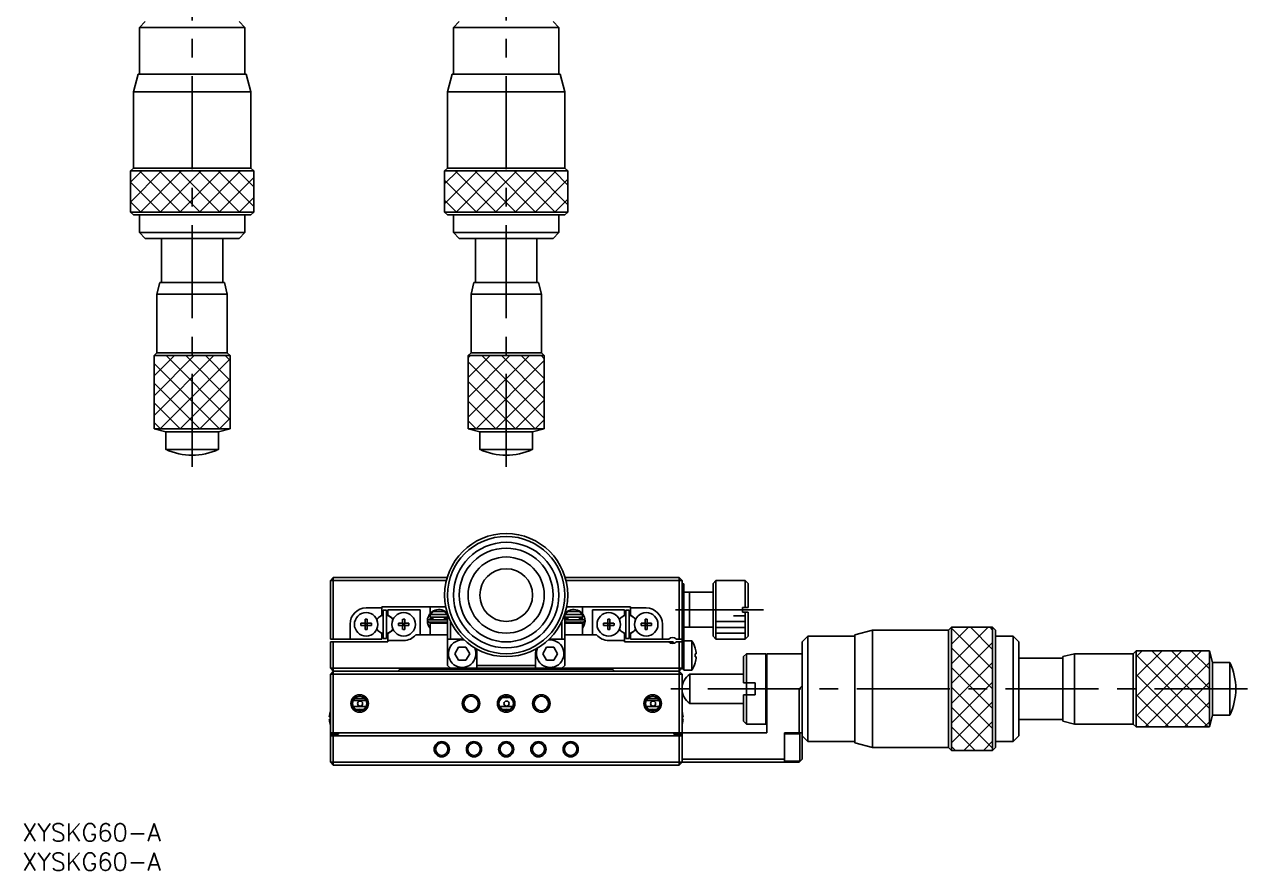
# Model space of a CAD drawing. Extents: x 0 to 431, y -8 to 277.
# Drawn here: x 0.4 to 209.1, y -8 to 136.3 of the extents above; entities that cross this region are included whole.
import ezdxf

# ---------------------------------------------------------------- set-up
doc = ezdxf.new("R2010")
doc.units = 0
doc.header["$LTSCALE"] = 0.5
doc.linetypes.add('CENTER', pattern=[50.8, 31.75, -6.35, 6.35, -6.35])
for name, color, linetype in [('MSM_CENTER', 1, 'CENTER'), ('MSM_CONTINUOUS', 7, 'CONTINUOUS'), ('MSM_NARROW', 5, 'CONTINUOUS'), ('MSM_PART_NUMBER', 7, 'CONTINUOUS')]:
    doc.layers.add(name, color=color, linetype=linetype)
doc.styles.get("Standard").update_dxf_attribs({"font": 'txt.shx', "height": 3, "bigfont": 'bigfont.shx'})

# ---------------------------------------------------------------- blocks, each defined once
blk = doc.blocks.new('*U23')
at = {"layer": 'MSM_PART_NUMBER'}
blk.add_text('XYSKG60-A', height=3, dxfattribs=at).set_placement((0, -3))
blk = doc.blocks.new('*U24')
at = {"layer": 'MSM_PART_NUMBER'}
blk.add_text('XYSKG60-A', height=3, dxfattribs=at).set_placement((0, -8))

msp = doc.modelspace()

# ---------------------------------------------------------------- linework, layer by layer
at = {"layer": 'MSM_CENTER'}
for p, q in [((82.59, 60.85), (82.59, 165.85)), ((29, 60.85), (29, 159.35)), ((126.48, 36.5), (111.48, 36.5)), ((209.09, 23), (110.59, 23))]:
    msp.add_line(p, q, dxfattribs=at)
at = {"layer": 'MSM_CONTINUOUS'}
for p, q in [((21, 136.85), (20, 135.85)), ((38, 135.85), (20, 135.85)), ((20, 135.85), (20, 127.85)), ((38, 135.85), (37, 136.85)), ((38, 127.85), (38, 135.85)), ((74.59, 136.85), (73.59, 135.85)), ((91.59, 135.85), (73.59, 135.85)), ((73.59, 135.85), (73.59, 127.85)), ((91.59, 135.85), (90.59, 136.85)), ((91.59, 127.85), (91.59, 135.85)), ((19.8, 127.85), (19, 124.85)), ((38.2, 127.85), (19.8, 127.85)), ((39, 124.85), (38.2, 127.85)), ((73.39, 127.85), (72.59, 124.85)), ((91.79, 127.85), (73.39, 127.85)), ((92.59, 124.85), (91.79, 127.85)), ((39, 124.85), (19, 124.85)), ((19, 124.85), (19, 111.85)), ((39, 111.85), (39, 124.85)), ((92.59, 124.85), (72.59, 124.85)), ((72.59, 124.85), (72.59, 111.85)), ((92.59, 111.85), (92.59, 124.85)), ((19, 111.85), (18.5, 111.35)), ((39.5, 111.35), (18.5, 111.35)), ((18.5, 111.35), (18.5, 104.35)), ((39, 111.85), (19, 111.85)), ((39.5, 111.35), (39, 111.85)), ((39.5, 104.35), (39.5, 111.35)), ((72.59, 111.85), (72.09, 111.35)), ((93.09, 111.35), (72.09, 111.35)), ((72.09, 111.35), (72.09, 104.35)), ((92.59, 111.85), (72.59, 111.85)), ((93.09, 111.35), (92.59, 111.85)), ((93.09, 104.35), (93.09, 111.35)), ((39.5, 104.35), (18.5, 104.35)), ((18.5, 104.35), (19, 103.85)), ((39, 103.85), (19, 103.85)), ((20, 103.85), (20, 100.85)), ((38, 100.85), (38, 103.85)), ((39, 103.85), (39.5, 104.35)), ((93.09, 104.35), (72.09, 104.35)), ((72.09, 104.35), (72.59, 103.85)), ((92.59, 103.85), (72.59, 103.85)), ((73.59, 103.85), (73.59, 100.85)), ((91.59, 100.85), (91.59, 103.85)), ((92.59, 103.85), (93.09, 104.35)), ((38, 100.85), (20, 100.85)), ((20, 100.85), (21, 99.85)), ((37, 99.85), (38, 100.85)), ((91.59, 100.85), (73.59, 100.85)), ((73.59, 100.85), (74.59, 99.85)), ((90.59, 99.85), (91.59, 100.85)), ((37, 99.85), (21, 99.85)), ((23.75, 99.85), (23.75, 92.35)), ((34.25, 92.35), (34.25, 99.85)), ((90.59, 99.85), (74.59, 99.85)), ((77.34, 99.85), (77.34, 92.35)), ((87.84, 92.35), (87.84, 99.85)), ((23.5, 92.35), (23, 90.35)), ((34.5, 92.35), (23.5, 92.35)), ((35, 90.35), (34.5, 92.35)), ((77.09, 92.35), (76.59, 90.35)), ((88.09, 92.35), (77.09, 92.35)), ((88.59, 90.35), (88.09, 92.35)), ((35, 90.35), (23, 90.35)), ((23, 90.35), (23, 80.35)), ((35, 80.35), (35, 90.35)), ((88.59, 90.35), (76.59, 90.35)), ((76.59, 90.35), (76.59, 80.35)), ((88.59, 80.35), (88.59, 90.35)), ((23, 80.35), (22.5, 79.85)), ((35.5, 79.85), (22.5, 79.85)), ((22.5, 79.85), (22.5, 67.35)), ((35, 80.35), (23, 80.35)), ((35.5, 79.85), (35, 80.35)), ((35.5, 67.35), (35.5, 79.85)), ((76.59, 80.35), (76.09, 79.85)), ((89.09, 79.85), (76.09, 79.85)), ((76.09, 79.85), (76.09, 67.35)), ((88.59, 80.35), (76.59, 80.35)), ((89.09, 79.85), (88.59, 80.35)), ((89.09, 67.35), (89.09, 79.85)), ((35.5, 67.35), (22.5, 67.35)), ((22.5, 67.35), (24.5, 66.85)), ((33.5, 66.85), (24.5, 66.85)), ((24.5, 66.85), (24.5, 63.86)), ((33.5, 66.85), (35.5, 67.35)), ((33.5, 63.86), (33.5, 66.85)), ((89.09, 67.35), (76.09, 67.35)), ((76.09, 67.35), (78.09, 66.85)), ((87.09, 66.85), (78.09, 66.85)), ((78.09, 66.85), (78.09, 63.86)), ((87.09, 66.85), (89.09, 67.35)), ((87.09, 63.86), (87.09, 66.85)), ((33.5, 63.86), (24.5, 63.86)), ((87.09, 63.86), (78.09, 63.86)), ((52.59, 41.5), (53.09, 42)), ((53.09, 41.5), (53.09, 42)), ((53.09, 42), (72.53, 42)), ((92.66, 42), (112.09, 42)), ((112.09, 41.5), (112.09, 42)), ((112.59, 41.5), (112.09, 42)), ((52.59, 31.5), (52.59, 41.5)), ((52.59, 41.5), (72.4, 41.5)), ((53.09, 41.5), (53.09, 31.5)), ((112.59, 41.5), (92.79, 41.5)), ((112.09, 31.5), (112.09, 41.5)), ((112.59, 26.4), (112.59, 41.5)), ((112.59, 40.9), (112.89, 40.9)), ((112.89, 40.9), (112.89, 26.4)), ((118.39, 41.5), (117.89, 41)), ((117.89, 32), (117.89, 41)), ((118.39, 41.5), (118.39, 31.5)), ((123.39, 41.5), (118.39, 41.5)), ((123.39, 36.9), (123.39, 41.5)), ((123.89, 41), (123.39, 41.5)), ((123.89, 41), (123.89, 36.9)), ((113.89, 39.5), (112.89, 39.5)), ((113.89, 39.5), (113.89, 33.5)), ((113.89, 33.5), (113.89, 39.5)), ((117.89, 39.5), (113.89, 39.5)), ((61.39, 36.8), (58.69, 36.8)), ((61.39, 35.55), (61.13, 35.4)), ((61.39, 37), (72.29, 37)), ((61.39, 37), (61.39, 35.55)), ((61.59, 36.4), (61.59, 31.6)), ((62.19, 36.4), (61.59, 36.4)), ((62.19, 31.6), (62.19, 36.4)), ((62.39, 35.55), (62.39, 36.5)), ((62.39, 36.5), (67.89, 36.5)), ((62.39, 35.55), (62.66, 35.4)), ((67.89, 32.2), (67.89, 36.5)), ((69.59, 37), (69.59, 35.84)), ((72.59, 35.7), (69.59, 35.7)), ((69.59, 35.7), (69.59, 35.2)), ((69.65, 35.7), (70.18, 36.2)), ((70.17, 36.2), (70.18, 36.2)), ((70.18, 36.2), (72.02, 36.2)), ((72.02, 36.2), (72.54, 35.7)), ((72.6, 35.84), (72.58, 35.85)), ((72.59, 27), (72.59, 35.8)), ((92.61, 35.85), (92.59, 35.84)), ((92.59, 27), (92.59, 35.8)), ((95.59, 35.7), (92.59, 35.7)), ((92.65, 35.7), (93.18, 36.2)), ((92.9, 37), (103.79, 37)), ((93.17, 36.2), (93.18, 36.2)), ((93.18, 36.2), (95.02, 36.2)), ((95.02, 36.2), (95.54, 35.7)), ((95.59, 35.84), (95.59, 37)), ((95.59, 35.2), (95.59, 35.7)), ((97.29, 32.2), (97.29, 36.5)), ((97.29, 36.5), (102.79, 36.5)), ((102.79, 35.55), (102.53, 35.4)), ((102.79, 35.55), (102.79, 36.5)), ((102.99, 36.4), (102.99, 31.6)), ((103.59, 36.4), (102.99, 36.4)), ((103.59, 31.6), (103.59, 36.4)), ((103.79, 35.55), (103.79, 37)), ((106.49, 36.8), (103.79, 36.8)), ((103.79, 35.55), (104.06, 35.4)), ((122.89, 36.9), (122.89, 36.1)), ((123.89, 36.9), (122.89, 36.9)), ((122.89, 36.1), (123.89, 36.1)), ((123.39, 31.5), (123.39, 36.1)), ((123.89, 36.1), (123.89, 32)), ((55.94, 34.05), (55.94, 31.5)), ((57.81, 34.18), (58.51, 34.18)), ((58.51, 33.82), (57.81, 33.82)), ((58.51, 34.18), (58.51, 34.89)), ((58.53, 34.17), (58.51, 34.18)), ((58.53, 33.83), (58.51, 33.82)), ((58.51, 33.11), (58.51, 33.82)), ((58.53, 33.83), (58.53, 34.17)), ((58.53, 34.17), (58.86, 34.17)), ((58.86, 33.83), (58.53, 33.83)), ((58.86, 34.17), (58.87, 34.18)), ((58.86, 34.17), (58.86, 33.83)), ((58.86, 33.83), (58.87, 33.82)), ((58.87, 34.89), (58.87, 34.18)), ((58.87, 34.18), (59.58, 34.18)), ((58.87, 33.82), (58.87, 33.11)), ((59.58, 33.82), (58.87, 33.82)), ((64.21, 34.18), (64.91, 34.18)), ((64.91, 33.82), (64.21, 33.82)), ((64.91, 34.18), (64.91, 34.89)), ((64.93, 34.17), (64.91, 34.18)), ((64.93, 33.83), (64.91, 33.82)), ((64.91, 33.11), (64.91, 33.82)), ((64.93, 33.83), (64.93, 34.17)), ((64.93, 34.17), (65.26, 34.17)), ((65.26, 33.83), (64.93, 33.83)), ((65.26, 34.17), (65.27, 34.18)), ((65.26, 34.17), (65.26, 33.83)), ((65.26, 33.83), (65.27, 33.82)), ((65.27, 34.89), (65.27, 34.18)), ((65.27, 34.18), (65.98, 34.18)), ((65.27, 33.82), (65.27, 33.11)), ((65.98, 33.82), (65.27, 33.82)), ((69.28, 33.89), (69.28, 33.89)), ((69.28, 33.89), (69.29, 33.89)), ((69.29, 33.89), (69.29, 33.89)), ((69.29, 33.89), (69.29, 33.89)), ((69.29, 33.89), (69.29, 33.89)), ((69.29, 33.89), (69.29, 33.89)), ((69.29, 33.89), (69.29, 33.89)), ((69.29, 33.89), (69.29, 33.89)), ((69.29, 33.89), (69.29, 33.88)), ((69.29, 33.88), (69.29, 33.88)), ((69.29, 33.88), (69.29, 33.88)), ((69.29, 33.88), (69.29, 33.88)), ((69.29, 33.88), (69.29, 33.87)), ((69.29, 33.87), (69.31, 33.84)), ((69.31, 33.84), (69.31, 33.84)), ((72.59, 34.79), (69.34, 34.79)), ((69.34, 34.4), (72.59, 34.4)), ((69.55, 34.79), (69.66, 35.2)), ((69.59, 34.2), (69.55, 34.4)), ((69.59, 35.2), (72.59, 35.2)), ((69.59, 35.01), (69.59, 35.01)), ((69.59, 35.01), (69.59, 35.01)), ((69.59, 35.01), (69.59, 35.01)), ((69.59, 35.01), (69.59, 35.01)), ((69.59, 35.01), (69.59, 35)), ((69.59, 35), (70.09, 35)), ((72.59, 34.2), (69.59, 34.2)), ((69.59, 34.2), (69.59, 32.2)), ((69.59, 34.19), (69.59, 34.2)), ((70.09, 35.2), (70.09, 34.79)), ((70.09, 34.4), (70.09, 34.2)), ((72.09, 34.79), (72.09, 35.2)), ((72.09, 35), (72.59, 35)), ((72.09, 34.2), (72.09, 34.4)), ((72.53, 35.2), (72.6, 35.01)), ((73.09, 34.53), (73.09, 31.5)), ((92.09, 31.5), (92.09, 34.53)), ((92.59, 35.2), (95.59, 35.2)), ((92.59, 35.01), (92.66, 35.2)), ((92.59, 35), (93.09, 35)), ((95.84, 34.79), (92.59, 34.79)), ((92.59, 34.4), (95.84, 34.4)), ((95.59, 34.2), (92.59, 34.2)), ((93.09, 35.2), (93.09, 34.79)), ((93.09, 34.4), (93.09, 34.2)), ((95.09, 34.79), (95.09, 35.2)), ((95.09, 35), (95.59, 35)), ((95.09, 34.2), (95.09, 34.4)), ((95.53, 35.2), (95.64, 34.79)), ((95.59, 35), (95.59, 35.01)), ((95.59, 35.01), (95.59, 35.01)), ((95.59, 35.01), (95.59, 35.01)), ((95.59, 35.01), (95.59, 35.01)), ((95.59, 32.2), (95.59, 34.2)), ((95.88, 33.83), (95.59, 33.92)), ((95.6, 33.36), (95.88, 33.84)), ((95.87, 33.81), (96.04, 34.57)), ((95.88, 33.83), (95.88, 33.83)), ((99.21, 34.18), (99.91, 34.18)), ((99.91, 33.82), (99.21, 33.82)), ((99.91, 34.18), (99.91, 34.89)), ((99.93, 34.17), (99.91, 34.18)), ((99.93, 33.83), (99.91, 33.82)), ((99.91, 33.11), (99.91, 33.82)), ((99.93, 33.83), (99.93, 34.17)), ((99.93, 34.17), (100.26, 34.17)), ((100.26, 33.83), (99.93, 33.83)), ((100.26, 34.17), (100.27, 34.18)), ((100.26, 34.17), (100.26, 33.83)), ((100.26, 33.83), (100.27, 33.82)), ((100.27, 34.89), (100.27, 34.18)), ((100.27, 34.18), (100.98, 34.18)), ((100.27, 33.82), (100.27, 33.11)), ((100.98, 33.82), (100.27, 33.82)), ((105.61, 34.18), (106.31, 34.18)), ((106.31, 33.82), (105.61, 33.82)), ((106.31, 34.18), (106.31, 34.89)), ((106.33, 34.17), (106.31, 34.18)), ((106.33, 33.83), (106.31, 33.82)), ((106.31, 33.11), (106.31, 33.82)), ((106.33, 33.83), (106.33, 34.17)), ((106.33, 34.17), (106.66, 34.17)), ((106.66, 33.83), (106.33, 33.83)), ((106.66, 34.17), (106.67, 34.18)), ((106.66, 34.17), (106.66, 33.83)), ((106.66, 33.83), (106.67, 33.82)), ((106.67, 34.89), (106.67, 34.18)), ((106.67, 34.18), (107.38, 34.18)), ((106.67, 33.82), (106.67, 33.11)), ((107.38, 33.82), (106.67, 33.82)), ((109.24, 31.5), (109.24, 34.05)), ((112.89, 33.5), (113.89, 33.5)), ((113.89, 33.5), (117.89, 33.5)), ((158.59, 33.5), (158.09, 33)), ((158.59, 33.5), (158.59, 12.5)), ((165.59, 33.5), (158.59, 33.5)), ((165.59, 33.5), (165.59, 12.5)), ((166.09, 33), (165.59, 33.5)), ((61.39, 31.5), (52.59, 31.5)), ((61.13, 32.6), (61.39, 32.45)), ((61.39, 32.45), (61.39, 31.5)), ((62.19, 31.6), (61.59, 31.6)), ((62.66, 32.6), (62.39, 32.45)), ((62.39, 32.45), (62.39, 31)), ((72.59, 32.2), (67.17, 32.2)), ((75.09, 31.5), (72.59, 31.5)), ((92.59, 31.5), (90.09, 31.5)), ((98.02, 32.2), (92.59, 32.2)), ((102.53, 32.6), (102.79, 32.45)), ((102.79, 31), (102.79, 32.45)), ((103.59, 31.6), (102.99, 31.6)), ((104.06, 32.6), (103.79, 32.45)), ((103.79, 31.5), (103.79, 32.45)), ((103.79, 31.5), (110.33, 31.5)), ((111.66, 31.5), (112.59, 31.5)), ((117.89, 32), (118.39, 31.5)), ((118.39, 31.5), (123.39, 31.5)), ((123.39, 31.5), (123.89, 32)), ((134.09, 32), (133.09, 31)), ((134.09, 32), (134.09, 14)), ((142.09, 32), (134.09, 32)), ((145.09, 33), (142.09, 32.2)), ((142.09, 32.2), (142.09, 13.8)), ((145.09, 33), (145.09, 13)), ((158.09, 33), (145.09, 33)), ((158.09, 33), (158.09, 13)), ((166.09, 33), (166.09, 13)), ((169.09, 32), (166.09, 32)), ((169.09, 32), (169.09, 14)), ((170.09, 31), (169.09, 32)), ((52.59, 26.5), (52.59, 31)), ((62.39, 31), (52.59, 31)), ((53.09, 31), (53.09, 26.5)), ((65.09, 31.25), (62.39, 31.25)), ((73.82, 29), (74.46, 30.1)), ((74.46, 30.1), (75.73, 30.1)), ((75.73, 30.1), (76.37, 29)), ((88.82, 29), (89.46, 30.1)), ((89.46, 30.1), (90.73, 30.1)), ((90.73, 30.1), (91.37, 29)), ((102.79, 31.25), (100.09, 31.25)), ((111.09, 31), (102.79, 31)), ((111.09, 30.76), (111.09, 31)), ((112.59, 31), (111.66, 31)), ((112.09, 26.5), (112.09, 31)), ((114.29, 31.2), (112.89, 31.2)), ((114.29, 31.2), (114.29, 26.2)), ((114.86, 29.96), (114.86, 29.96)), ((133.09, 31), (133.09, 11)), ((170.09, 31), (170.09, 15)), ((190.09, 29.5), (189.59, 29)), ((190.09, 29.5), (190.09, 16.5)), ((202.59, 29.5), (190.09, 29.5)), ((202.59, 29.5), (202.59, 16.5)), ((203.09, 27.5), (202.59, 29.5)), ((74.46, 27.9), (73.82, 29)), ((75.73, 27.9), (74.46, 27.9)), ((76.37, 29), (75.73, 27.9)), ((77.59, 29), (77.59, 27)), ((87.59, 29), (87.59, 27)), ((89.46, 27.9), (88.82, 29)), ((90.73, 27.9), (89.46, 27.9)), ((91.37, 29), (90.73, 27.9)), ((114.86, 28.96), (115.03, 28.96)), ((114.86, 28.96), (114.86, 28.44)), ((115.03, 28.44), (114.86, 28.44)), ((114.86, 27.44), (114.86, 27.44)), ((123.59, 29), (123.09, 28.5)), ((123.09, 24), (123.09, 28.5)), ((123.59, 29), (123.59, 24)), ((126.89, 29), (123.59, 29)), ((126.89, 17), (126.89, 29)), ((127.09, 28.8), (126.89, 29)), ((127.09, 29), (127.09, 15.5)), ((127.09, 29), (133.09, 29)), ((177.59, 28.25), (170.09, 28.25)), ((179.59, 29), (177.59, 28.5)), ((177.59, 28.5), (177.59, 17.5)), ((179.59, 29), (179.59, 17)), ((189.59, 29), (179.59, 29)), ((189.59, 29), (189.59, 17)), ((203.09, 27.5), (203.09, 18.5)), ((206.08, 27.5), (203.09, 27.5)), ((206.08, 27.5), (206.08, 18.5)), ((112.59, 26.5), (52.59, 26.5)), ((53.09, 26), (52.59, 26.5)), ((53.09, 26), (52.59, 25.5)), ((52.59, 25.5), (112.59, 25.5)), ((52.59, 10.5), (52.59, 25.5)), ((53.09, 26), (53.09, 26.5)), ((112.09, 26), (53.09, 26)), ((53.09, 26), (53.09, 15.5)), ((64.09, 26), (64.44, 26.35)), ((64.44, 26.35), (100.74, 26.35)), ((72.59, 27), (73.09, 26.5)), ((77.59, 27), (87.59, 27)), ((77.59, 26.5), (77.59, 27)), ((87.59, 27), (87.59, 26.5)), ((92.09, 26.5), (92.59, 27)), ((100.74, 26.35), (101.09, 26)), ((112.09, 26.5), (112.09, 26)), ((112.59, 26.5), (112.09, 26)), ((112.09, 15.5), (112.09, 26)), ((112.59, 25.5), (112.09, 26)), ((112.89, 26.4), (112.59, 26.4)), ((112.59, 25.5), (112.59, 10.5)), ((112.89, 26.4), (112.89, 26.2)), ((112.89, 26.2), (114.29, 26.2)), ((113.94, 25.5), (113.94, 20.5)), ((123.09, 25.5), (113.94, 25.5)), ((125.09, 24), (123.09, 24)), ((123.59, 24), (123.59, 22)), ((125.09, 22), (125.09, 24)), ((132.59, 23), (127.09, 23)), ((132.59, 23), (133.09, 23.5)), ((132.59, 15.5), (132.59, 23)), ((58.74, 21), (56.45, 21)), ((56.68, 21.35), (58.51, 21.35)), ((108.74, 21), (106.45, 21)), ((106.68, 21.35), (108.51, 21.35)), ((123.09, 17.5), (123.09, 22)), ((123.09, 22), (125.09, 22)), ((123.59, 22), (123.59, 17)), ((52.52, 18.89), (52.53, 18.89)), ((56.45, 20), (58.74, 20)), ((81.45, 20), (83.74, 20)), ((106.45, 20), (108.74, 20)), ((112.66, 18.89), (112.67, 18.89)), ((113.94, 20.5), (123.09, 20.5)), ((52.41, 18.18), (52.53, 18.18)), ((52.53, 17.82), (52.41, 17.82)), ((52.53, 17.11), (52.52, 17.11)), ((52.53, 18.18), (52.53, 17.82)), ((112.66, 18.18), (112.78, 18.18)), ((112.66, 18.18), (112.66, 17.82)), ((112.78, 17.82), (112.66, 17.82)), ((112.67, 17.11), (112.66, 17.11)), ((123.09, 17.5), (123.59, 17)), ((123.59, 17), (126.89, 17)), ((126.89, 17), (127.09, 17.2)), ((170.09, 17.75), (177.59, 17.75)), ((177.59, 17.5), (179.59, 17)), ((179.59, 17), (189.59, 17)), ((189.59, 17), (190.09, 16.5)), ((202.59, 16.5), (203.09, 18.5)), ((203.09, 18.5), (206.08, 18.5)), ((127.09, 15.5), (52.59, 15.5)), ((53.99, 15.25), (52.59, 15.25)), ((112.59, 15), (52.59, 15)), ((53.09, 10), (53.09, 15)), ((53.99, 15.25), (53.99, 15.5)), ((111.19, 15.25), (111.19, 15.5)), ((112.59, 15.25), (111.19, 15.25)), ((112.09, 10), (112.09, 15)), ((130.09, 15.5), (130.09, 10.5)), ((133.09, 15.5), (130.09, 15.5)), ((132.69, 15.35), (130.09, 15.35)), ((132.69, 10.65), (132.69, 15.35)), ((133.09, 15), (134.09, 14)), ((169.09, 14), (170.09, 15)), ((190.09, 16.5), (202.59, 16.5)), ((134.09, 14), (142.09, 14)), ((142.09, 13.8), (145.09, 13)), ((145.09, 13), (158.09, 13)), ((158.09, 13), (158.59, 12.5)), ((165.59, 12.5), (166.09, 13)), ((166.09, 14), (169.09, 14)), ((53.09, 10), (52.59, 10.5)), ((132.59, 10.5), (52.59, 10.5)), ((112.09, 10), (112.59, 10.5)), ((112.59, 11), (130.09, 11)), ((130.09, 10.65), (132.69, 10.65)), ((132.59, 10.5), (133.09, 11)), ((158.59, 12.5), (165.59, 12.5)), ((112.09, 10), (53.09, 10))]:
    msp.add_line(p, q, dxfattribs=at)
for centre, radius in [((82.59, 39), 10.5), ((82.59, 39), 10), ((82.59, 39), 9), ((82.59, 39), 8), ((82.59, 39), 6.5), ((82.59, 39), 4.5), ((58.69, 34), 2), ((65.09, 34), 2), ((100.09, 34), 2), ((106.49, 34), 2), ((57.59, 20.5), 1.23), ((57.65, 20.48), 0.436), ((76.59, 20.5), 1.23), ((82.59, 20.5), 1.23), ((82.65, 20.48), 0.436), ((88.59, 20.5), 1.23), ((107.59, 20.5), 1.23), ((107.65, 20.48), 0.436), ((71.59, 12.7), 1.06), ((77.09, 12.7), 1.06), ((82.59, 12.7), 1.06), ((88.09, 12.7), 1.06), ((93.59, 12.7), 1.06)]:
    msp.add_circle(centre, radius, dxfattribs=at)
at = {"layer": 'MSM_CONTINUOUS', "extrusion": (0, 0, -1)}
for centre in [(-57.59, 20.5), (-76.59, 20.5), (-82.59, 20.5), (-88.59, 20.5), (-107.59, 20.5)]:
    msp.add_circle(centre, 1.25, dxfattribs=at)
at = {"layer": 'MSM_CONTINUOUS'}
for centre, radius, start, end in [((29, 73.35), 10.5, 244.6231, 295.3769), ((82.59, 73.35), 10.5, 244.6231, 295.3769), ((58.69, 34.05), 2.75, 90, 180), ((61.89, 34), 1.59, 100.893, 149.5667), ((61.89, 34), 1.59, 30.4332, 79.1069), ((71.1, 34.6), 1.94, 40.209, 179.2485), ((94.1, 34.6), 1.94, 0.6651, 139.8371), ((103.29, 34), 1.59, 100.893, 149.5667), ((103.29, 34), 1.59, 30.4332, 79.1069), ((106.49, 34.05), 2.75, 0, 90), ((64.99, 34), 7.19, 178.5648, 181.4352), ((58.69, 27.7), 7.19, 88.5648, 91.4352), ((52.4, 34), 7.19, 358.5648, 1.4352), ((62.01, 33.89), 1.75, 120, 148.1185), ((71.4, 34.01), 7.19, 178.5648, 181.4352), ((65.11, 27.71), 7.19, 88.5648, 91.4352), ((58.81, 34.01), 7.19, 358.5648, 1.4352), ((69.34, 34.6), 0.195, 90, 270), ((71.1, 34.6), 1.95, 180.7744, 219.4291), ((69.94, 34.1), 0.304, 96.5382, 160.9593), ((72.25, 34.1), 0.304, 19.0418, 87.6682), ((92.94, 34.1), 0.304, 93.7386, 160.9496), ((95.24, 34.1), 0.305, 19.1035, 90.264), ((95.84, 34.6), 0.195, 270, 90), ((95.25, 34.11), 0.684, 336.8885, 26.148), ((106.39, 34), 7.19, 178.5648, 181.4352), ((100.09, 27.7), 7.19, 88.5648, 91.4352), ((93.8, 34), 7.19, 358.5648, 1.4352), ((103.41, 33.89), 1.75, 120, 148.1185), ((112.79, 34), 7.19, 178.5648, 181.4352), ((106.49, 27.7), 7.19, 88.5648, 91.4352), ((100.2, 34), 7.19, 358.5648, 1.4352), ((58.69, 40.3), 7.19, 268.5648, 271.4352), ((62.01, 34.11), 1.75, 211.8815, 240), ((61.89, 34), 1.59, 210.4333, 259.107), ((61.89, 34), 1.59, 280.8931, 329.5668), ((65.11, 40.31), 7.19, 268.5648, 271.4352), ((90.09, 29), 2.5, 90, 93.59), ((100.09, 40.3), 7.19, 268.5648, 271.4352), ((103.41, 34.11), 1.75, 211.8815, 240), ((103.29, 34), 1.59, 210.4333, 259.107), ((103.29, 34), 1.59, 280.8931, 329.5668), ((106.49, 40.3), 7.19, 268.5648, 271.4352), ((90.09, 29), 2.5, 160.1498, 180), ((110.54, 28.7), 4.5, 16.2858, 33.749), ((110.54, 28.7), 4.49, 3.3178, 16.2694), ((110.54, 28.7), 4.5, 326.251, 343.7142), ((110.54, 28.7), 4.49, 343.7306, 356.6822), ((196.59, 23), 10.5, 334.6231, 25.3769), ((115.59, 23), 3, 123.5573, 236.4427), ((55.59, 18), 3.19, 163.8933, 176.7703), ((55.59, 18), 3.2, 159.6359, 163.8775), ((109.59, 18), 3.2, 16.1225, 20.3641), ((109.59, 18), 3.19, 3.2297, 16.1067), ((55.59, 18), 3.19, 183.2297, 196.1067), ((55.59, 18), 3.2, 196.1225, 200.3641), ((109.59, 18), 3.2, 339.6359, 343.8775), ((109.59, 18), 3.19, 343.8933, 356.7703)]:
    msp.add_arc(centre, radius, start, end, dxfattribs=at)
at = {"layer": 'MSM_CONTINUOUS', "extrusion": (0, 0, -1)}
for centre, radius, start, end in [((-61.78, 33.89), 1.75, 120, 148.1185), ((-103.18, 33.89), 1.75, 120, 148.1185), ((-61.78, 34.11), 1.75, 211.8815, 240), ((-65.09, 34), 2.75, 220.8852, 270), ((-75.09, 29), 2.35, 155.5899, 98.1499), ((-75.09, 29), 2.5, 90, 93.59), ((-90.09, 29), 2.35, 81.8501, 24.4101), ((-100.09, 34), 2.75, 270, 319.1148), ((-103.18, 34.11), 1.75, 211.8815, 240), ((-110.99, 30.75), 1, 48.5904, 131.4096), ((-75.09, 29), 2.5, 160.1498, 180), ((-110.99, 31.75), 1, 228.5904, 311.4096), ((-82.59, 25.87), 4.38, 260.9665, 279.0335), ((-57.59, 15.13), 4.38, 80.9665, 99.0335), ((-82.59, 15.13), 4.38, 80.9665, 99.0335), ((-107.59, 15.13), 4.38, 80.9665, 99.0335)]:
    msp.add_arc(centre, radius, start, end, dxfattribs=at)
at = {"layer": 'MSM_NARROW'}
for p, q in [((18.5, 109.43), (20.42, 111.35)), ((18.5, 106.06), (23.79, 111.35)), ((26.99, 104.35), (19.99, 111.35)), ((20.16, 104.35), (27.16, 111.35)), ((30.35, 104.35), (23.35, 111.35)), ((23.53, 104.35), (30.53, 111.35)), ((33.72, 104.35), (26.72, 111.35)), ((26.9, 104.35), (33.9, 111.35)), ((37.09, 104.35), (30.09, 111.35)), ((30.26, 104.35), (37.26, 111.35)), ((39.5, 105.31), (33.46, 111.35)), ((39.5, 108.67), (36.82, 111.35)), ((72.09, 109.14), (74.31, 111.35)), ((72.09, 105.77), (77.67, 111.35)), ((80.87, 104.35), (73.87, 111.35)), ((74.04, 104.35), (81.04, 111.35)), ((84.24, 104.35), (77.24, 111.35)), ((77.41, 104.35), (84.41, 111.35)), ((87.6, 104.35), (80.6, 111.35)), ((80.78, 104.35), (87.78, 111.35)), ((90.97, 104.35), (83.97, 111.35)), ((84.14, 104.35), (91.14, 111.35)), ((93.09, 105.59), (87.34, 111.35)), ((93.09, 108.96), (90.71, 111.35)), ((23.62, 104.35), (18.5, 109.47)), ((33.63, 104.35), (39.5, 110.22)), ((77.5, 104.35), (72.09, 109.76)), ((87.51, 104.35), (93.09, 109.93)), ((37, 104.35), (39.5, 106.85)), ((90.88, 104.35), (93.09, 106.57)), ((20.25, 104.35), (18.5, 106.1)), ((74.13, 104.35), (72.09, 106.39)), ((22.5, 79.75), (22.6, 79.85)), ((22.5, 76.38), (25.97, 79.85)), ((22.5, 73.01), (29.34, 79.85)), ((22.5, 69.65), (32.7, 79.85)), ((35.5, 68.9), (24.55, 79.85)), ((35.5, 72.26), (27.91, 79.85)), ((35.5, 75.63), (31.28, 79.85)), ((35.5, 79), (34.65, 79.85)), ((76.09, 79.46), (76.48, 79.85)), ((76.09, 76.09), (79.85, 79.85)), ((76.09, 72.73), (83.22, 79.85)), ((76.09, 69.36), (86.59, 79.85)), ((89.09, 69.18), (78.43, 79.85)), ((89.09, 72.55), (81.79, 79.85)), ((89.09, 75.92), (85.16, 79.85)), ((89.09, 79.28), (88.53, 79.85)), ((33.68, 67.35), (22.5, 78.53)), ((23.57, 67.35), (35.5, 79.28)), ((87.56, 67.35), (76.09, 78.81)), ((77.45, 67.35), (89.09, 78.99)), ((30.31, 67.35), (22.5, 75.16)), ((26.94, 67.35), (35.5, 75.91)), ((84.19, 67.35), (76.09, 75.45)), ((80.82, 67.35), (89.09, 75.62)), ((26.94, 67.35), (22.5, 71.79)), ((30.31, 67.35), (35.5, 72.54)), ((80.82, 67.35), (76.09, 72.08)), ((84.19, 67.35), (89.09, 72.26)), ((33.67, 67.35), (35.5, 69.18)), ((87.56, 67.35), (89.09, 68.89)), ((23.58, 67.35), (22.5, 68.43)), ((77.46, 67.35), (76.09, 68.71)), ((121.39, 35.48), (123.39, 35.48)), ((118.39, 34.48), (123.39, 34.48)), ((118.39, 33.48), (123.39, 33.48)), ((158.59, 30.63), (161.47, 33.5)), ((158.59, 27.26), (164.84, 33.5)), ((165.59, 29.73), (161.82, 33.5)), ((165.59, 33.09), (165.19, 33.5)), ((118.39, 32.48), (123.39, 32.48)), ((165.59, 26.36), (158.59, 33.36)), ((158.59, 23.89), (165.59, 30.89)), ((165.59, 22.99), (158.59, 29.99)), ((190.09, 28.45), (191.14, 29.5)), ((190.09, 25.08), (194.51, 29.5)), ((190.09, 21.72), (197.88, 29.5)), ((190.09, 18.35), (201.25, 29.5)), ((202.59, 19.67), (192.76, 29.5)), ((202.59, 23.03), (196.13, 29.5)), ((202.59, 26.4), (199.5, 29.5)), ((158.59, 20.52), (165.59, 27.52)), ((202.39, 16.5), (190.09, 28.8)), ((191.61, 16.5), (202.59, 27.48)), ((165.59, 19.62), (158.59, 26.62)), ((199.03, 16.5), (190.09, 25.43)), ((158.59, 17.16), (165.59, 24.16)), ((165.59, 16.26), (158.59, 23.26)), ((194.98, 16.5), (202.59, 24.11)), ((195.66, 16.5), (190.09, 22.06)), ((158.59, 13.79), (165.59, 20.79)), ((165.59, 12.89), (158.59, 19.89)), ((198.35, 16.5), (202.59, 20.74)), ((160.67, 12.5), (165.59, 17.42)), ((192.29, 16.5), (190.09, 18.7)), ((201.72, 16.5), (202.59, 17.38)), ((162.61, 12.5), (158.59, 16.52)), ((159.25, 12.5), (158.59, 13.15)), ((164.04, 12.5), (165.59, 14.05))]:
    msp.add_line(p, q, dxfattribs=at)
for centre, radius in [((57.59, 20.5), 1.5), ((76.59, 20.5), 1.5), ((82.59, 20.5), 1.5), ((88.59, 20.5), 1.5), ((107.59, 20.5), 1.5), ((71.59, 12.7), 1.3), ((77.09, 12.7), 1.3), ((82.59, 12.7), 1.3), ((88.09, 12.7), 1.3), ((93.59, 12.7), 1.3)]:
    msp.add_circle(centre, radius, dxfattribs=at)

# ---------------------------------------------------------------- block references
at = {"layer": 'MSM_CONTINUOUS'}
for name in ['*U23', '*U24']:
    msp.add_blockref(name, (0, 0), dxfattribs=at)

doc.saveas('drawing.dxf')
